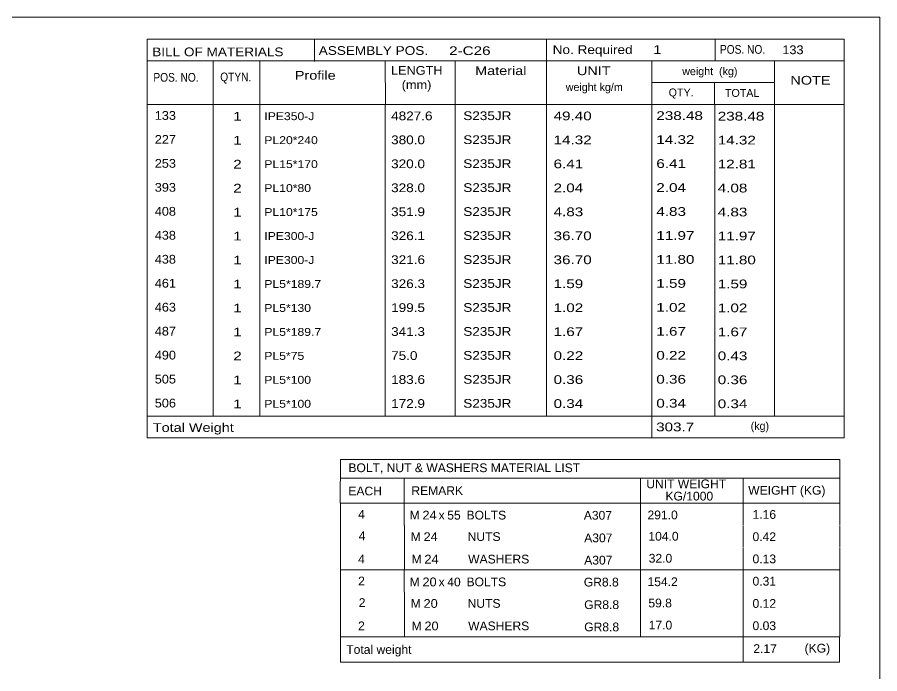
# Model space of a CAD drawing. Header units: millimetres. Extents: x 2 to 825, y 1 to 579.
# Drawn here: x 607.2 to 825, y 413.3 to 579 of the extents above; entities that cross this region are included whole.
import ezdxf

# ---------------------------------------------------------------- set-up
doc = ezdxf.new("R2010")
doc.units = ezdxf.units.MM
doc.linetypes.add('XKITLINE00', pattern=[0])
doc.layers.add('DrawingSheet', color=5, linetype='Continuous', lineweight=0)
doc.layers.add('OtherObjectType', color=7, linetype='Continuous', lineweight=0)
doc.styles.add('ARIAL_NARROW', font='ARIALN.TTF')

# ---------------------------------------------------------------- blocks, each defined once
blk = doc.blocks.new('*A110')
at = {"layer": 'DrawingSheet', "color": 5, "linetype": 'XKITLINE00', "lineweight": 0}
for p, q in [((825, 579), (5, 579)), ((825, 5), (825, 579))]:
    blk.add_line(p, q, dxfattribs=at)
blk = doc.blocks.new('*A111')
at = {"layer": 'OtherObjectType', "color": 7, "linetype": 'XKITLINE00', "lineweight": 0}
for p, q in [((688.76, 467.35), (688.75, 456.35)), ((688.76, 467.35), (814.88, 467.35)), ((814.88, 467.35), (814.88, 456.35)), ((688.75, 462.7), (814.88, 462.7)), ((704.87, 462.71), (704.87, 456.35)), ((764.57, 462.71), (764.57, 456.35)), ((790.47, 462.69), (790.47, 456.35)), ((688.76, 456.32), (688.76, 450.82)), ((688.77, 456.35), (814.88, 456.35)), ((704.92, 456.35), (704.92, 450.73)), ((764.57, 456.35), (764.57, 450.73)), ((790.5, 456.35), (790.5, 450.85)), ((814.88, 456.35), (814.88, 450.85)), ((688.79, 450.73), (688.79, 445.12)), ((704.95, 450.73), (704.95, 445.11)), ((764.57, 450.73), (764.57, 445.11)), ((790.5, 450.73), (790.5, 445.23)), ((814.88, 450.73), (814.88, 445.23)), ((688.79, 445.1), (688.79, 439.53)), ((704.95, 445.11), (704.95, 439.49)), ((764.57, 445.11), (764.57, 439.49)), ((790.5, 445.11), (790.5, 439.5)), ((814.88, 445.11), (814.88, 439.5)), ((814.88, 439.5), (688.75, 439.53)), ((688.76, 439.46), (688.76, 433.96)), ((704.92, 439.49), (704.92, 433.87)), ((764.57, 439.49), (764.57, 433.87)), ((790.5, 439.49), (790.5, 433.99)), ((814.88, 439.49), (814.88, 433.99)), ((688.79, 433.87), (688.79, 428.26)), ((704.95, 433.87), (704.95, 428.26)), ((764.57, 433.87), (764.57, 428.26)), ((790.5, 433.87), (790.5, 428.37)), ((814.88, 433.87), (814.88, 428.37)), ((688.79, 428.24), (688.79, 422.67)), ((704.95, 428.25), (704.95, 422.64)), ((764.57, 428.26), (764.57, 422.64)), ((790.5, 428.25), (790.5, 422.65)), ((814.88, 428.25), (814.88, 422.64)), ((814.88, 422.64), (688.75, 422.67)), ((688.78, 422.64), (688.78, 416.23)), ((688.85, 422.63), (814.87, 422.64)), ((790.5, 422.6), (790.5, 416.19)), ((814.87, 422.61), (814.87, 416.19)), ((688.77, 416.19), (814.87, 416.19))]:
    blk.add_line(p, q, dxfattribs=at)
at = {"layer": 'OtherObjectType', "color": 7, "style": 'ARIAL_NARROW'}
for s, width, p in [('BOLT, NUT & WASHERS MATERIAL LIST', 1.211571, (690.79, 464.19)), ('UNIT WEIGHT', 1.211571, (766.03, 460.12)), ('EACH', 1.211571, (690.78, 458.32)), ('REMARK', 1.211571, (706.7, 458.41)), ('WEIGHT (KG)', 1.211571, (791.78, 458.5)), (' KG/1000', 1.211571, (770.02, 457.03)), ('4', 1.211571, (693.26, 452.45)), ('M', 1.211571, (706.26, 452.25)), ('24', 1.275, (709.5, 452.23)), ('x', 1.211571, (713.58, 452.23)), ('55', 1.211571, (715.76, 452.22)), ('BOLTS', 1.211571, (720.63, 452.24)), ('A307', 1.211571, (750.25, 452.19)), ('291.0', 1.211571, (766.34, 452.28)), ('1.16', 1.211571, (792.87, 452.41)), ('4', 1.211571, (693.4, 447.01)), ('M', 1.211571, (706.54, 446.81)), ('24', 1.275, (709.78, 446.79)), ('NUTS', 1.211571, (720.91, 446.81)), ('104.0', 1.211571, (766.56, 446.9)), ('0.42', 1.211571, (792.87, 446.79)), ('A307', 1.211571, (750.35, 446.49)), ('4', 1.211571, (693.24, 441.14)), ('M', 1.211571, (706.76, 441.14)), ('24', 1.275, (710, 441.12)), ('WASHERS', 1.211571, (721.04, 441.13)), ('A307', 1.211571, (750.35, 440.87)), ('32.0', 1.211571, (766.64, 441.34)), ('0.13', 1.211571, (792.87, 441.18)), ('2', 1.211571, (693.26, 435.6)), ('M', 1.211571, (706.26, 435.39)), ('20', 1.275, (709.5, 435.37)), ('x', 1.211571, (713.58, 435.37)), ('40', 1.211571, (715.76, 435.36)), ('BOLTS', 1.211571, (720.63, 435.38)), ('GR8.8', 1.211571, (750.25, 435.33)), ('154.2', 1.211571, (766.34, 435.42)), ('0.31', 1.211571, (792.87, 435.56)), ('2', 1.211571, (693.4, 430.15)), ('M', 1.211571, (706.54, 429.96)), ('20', 1.275, (709.78, 429.94)), ('NUTS', 1.211571, (720.91, 429.95)), ('GR8.8', 1.211571, (750.35, 429.63)), ('59.8', 1.211571, (766.56, 430.05)), ('0.12', 1.211571, (792.87, 429.94)), ('2', 1.211571, (693.24, 424.28)), ('M', 1.211571, (706.76, 424.28)), ('20', 1.275, (710, 424.26)), ('WASHERS', 1.211571, (721.04, 424.28)), ('GR8.8', 1.211571, (750.35, 424.01)), ('17.0', 1.211571, (766.64, 424.48)), ('0.03', 1.211571, (792.87, 424.32)), ('Total weight', 1.211571, (690.26, 418.31)), ('2.17', 1.211571, (793.07, 418.54)), ('(KG)', 1.211571, (806.02, 418.64))]:
    blk.add_text(s, height=2.2, dxfattribs=dict(at, width=width)).set_placement(p)
blk = doc.blocks.new('*A116')
at = {"layer": 'OtherObjectType', "color": 7, "linetype": 'XKITLINE00', "lineweight": 0}
for p, q in [((639.98, 573.5), (815.98, 573.5)), ((639.98, 573.5), (639.98, 562.5)), ((682.26, 573.42), (682.26, 567.87)), ((740.85, 568), (740.85, 573.5)), ((783.43, 567.96), (783.43, 573.42)), ((815.98, 568), (815.98, 573.5)), ((639.98, 568), (815.98, 568)), ((656.64, 568), (656.64, 557)), ((668.4, 567.98), (668.4, 557.03)), ((700.12, 567.99), (700.13, 557)), ((717.78, 567.98), (717.78, 557)), ((740.85, 567.98), (740.85, 557)), ((767.43, 568), (767.43, 557)), ((798.42, 568), (798.42, 557)), ((815.98, 568), (815.98, 562.5)), ((639.98, 562.5), (639.98, 557)), ((767.45, 562.52), (798.45, 562.52)), ((783.28, 562.52), (783.28, 557)), ((815.98, 562.5), (815.98, 557)), ((639.98, 557), (815.98, 557)), ((639.98, 557), (639.98, 550.95)), ((656.63, 557), (656.63, 550.95)), ((668.44, 556.99), (668.44, 550.95)), ((700.12, 557), (700.11, 550.95)), ((717.79, 557), (717.79, 550.95)), ((740.87, 557), (740.87, 550.95)), ((767.44, 557), (767.44, 550.95)), ((783.33, 556.95), (783.33, 550.95)), ((798.43, 557), (798.43, 550.95)), ((815.98, 557), (815.98, 550.95)), ((639.98, 550.95), (639.98, 544.9)), ((656.63, 550.95), (656.63, 544.9)), ((668.44, 550.94), (668.44, 544.9)), ((700.12, 550.95), (700.11, 544.9)), ((717.79, 550.95), (717.79, 544.9)), ((740.87, 550.95), (740.87, 544.9)), ((767.44, 550.95), (767.44, 544.9)), ((783.33, 550.9), (783.33, 544.9)), ((798.43, 550.95), (798.43, 544.9)), ((815.98, 550.95), (815.98, 544.9)), ((639.98, 544.9), (639.98, 538.85)), ((656.63, 544.9), (656.63, 538.85)), ((668.44, 544.89), (668.44, 538.85)), ((700.12, 544.9), (700.11, 538.85)), ((717.79, 544.9), (717.79, 538.85)), ((740.87, 544.9), (740.87, 538.85)), ((767.44, 544.9), (767.44, 538.85)), ((783.33, 544.85), (783.33, 538.85)), ((798.43, 544.9), (798.43, 538.85)), ((815.98, 544.9), (815.98, 538.85)), ((639.98, 538.85), (639.98, 532.8)), ((656.63, 538.85), (656.63, 532.8)), ((668.44, 538.84), (668.44, 532.8)), ((700.12, 538.85), (700.11, 532.8)), ((717.79, 538.85), (717.79, 532.8)), ((740.87, 538.85), (740.87, 532.8)), ((767.44, 538.85), (767.44, 532.8)), ((783.33, 538.8), (783.33, 532.8)), ((798.43, 538.85), (798.43, 532.8)), ((815.98, 538.85), (815.98, 532.8)), ((639.98, 532.8), (639.98, 526.75)), ((656.63, 532.8), (656.63, 526.75)), ((668.44, 532.79), (668.44, 526.75)), ((700.12, 532.8), (700.11, 526.75)), ((717.79, 532.8), (717.79, 526.75)), ((740.87, 532.8), (740.87, 526.75)), ((767.44, 532.8), (767.44, 526.75)), ((783.33, 532.75), (783.33, 526.75)), ((798.43, 532.8), (798.43, 526.75)), ((815.98, 532.8), (815.98, 526.75)), ((639.98, 526.75), (639.98, 520.7)), ((656.63, 526.75), (656.63, 520.7)), ((668.44, 526.74), (668.44, 520.7)), ((700.12, 526.75), (700.11, 520.7)), ((717.79, 526.75), (717.79, 520.7)), ((740.87, 526.75), (740.87, 520.7)), ((767.44, 526.75), (767.44, 520.7)), ((783.33, 526.7), (783.33, 520.7)), ((798.43, 526.75), (798.43, 520.7)), ((815.98, 526.75), (815.98, 520.7)), ((639.98, 520.7), (639.98, 514.65)), ((656.63, 520.7), (656.63, 514.65)), ((668.44, 520.69), (668.44, 514.65)), ((700.12, 520.7), (700.11, 514.65)), ((717.79, 520.7), (717.79, 514.65)), ((740.87, 520.7), (740.87, 514.65)), ((767.44, 520.7), (767.44, 514.65)), ((798.43, 520.7), (798.43, 514.65)), ((815.98, 520.7), (815.98, 514.65)), ((783.33, 520.65), (783.33, 514.65)), ((639.98, 514.65), (639.98, 508.6)), ((656.63, 514.65), (656.63, 508.6)), ((668.44, 514.64), (668.44, 508.6)), ((700.12, 514.65), (700.11, 508.6)), ((717.79, 514.65), (717.79, 508.6)), ((740.87, 514.65), (740.87, 508.6)), ((767.44, 514.65), (767.44, 508.6)), ((783.33, 514.6), (783.33, 508.6)), ((798.43, 514.65), (798.43, 508.6)), ((815.98, 514.65), (815.98, 508.6)), ((639.98, 508.6), (639.98, 502.55)), ((656.63, 508.6), (656.63, 502.55)), ((668.44, 508.59), (668.44, 502.55)), ((700.12, 508.6), (700.11, 502.55)), ((717.79, 508.6), (717.79, 502.55)), ((740.87, 508.6), (740.87, 502.55)), ((767.44, 508.6), (767.44, 502.55)), ((783.33, 508.55), (783.33, 502.55)), ((798.43, 508.6), (798.43, 502.55)), ((815.98, 508.6), (815.98, 502.55)), ((639.98, 502.55), (639.98, 496.5)), ((656.63, 502.55), (656.63, 496.5)), ((668.44, 502.54), (668.44, 496.5)), ((700.12, 502.55), (700.11, 496.5)), ((717.79, 502.55), (717.79, 496.5)), ((740.87, 502.55), (740.87, 496.5)), ((767.44, 502.55), (767.44, 496.5)), ((783.33, 502.5), (783.33, 496.5)), ((798.43, 502.55), (798.43, 496.5)), ((815.98, 502.55), (815.98, 496.5)), ((639.98, 496.5), (639.98, 490.45)), ((656.63, 496.5), (656.63, 490.45)), ((668.44, 496.49), (668.44, 490.45)), ((700.12, 496.5), (700.11, 490.45)), ((717.79, 496.5), (717.79, 490.45)), ((740.87, 496.5), (740.87, 490.45)), ((767.44, 496.5), (767.44, 490.45)), ((783.33, 496.45), (783.33, 490.45)), ((798.43, 496.5), (798.43, 490.45)), ((815.98, 496.5), (815.98, 490.45)), ((639.98, 490.45), (639.98, 484.4)), ((656.63, 490.45), (656.63, 484.4)), ((668.44, 490.44), (668.44, 484.4)), ((700.12, 490.45), (700.11, 484.4)), ((717.79, 490.45), (717.79, 484.4)), ((740.87, 490.45), (740.87, 484.4)), ((767.44, 490.45), (767.44, 484.4)), ((783.33, 490.4), (783.33, 484.4)), ((798.43, 490.45), (798.43, 484.4)), ((815.98, 490.45), (815.98, 484.4)), ((639.98, 484.4), (639.98, 478.35)), ((656.63, 484.4), (656.63, 478.35)), ((668.44, 484.39), (668.44, 478.35)), ((700.12, 484.4), (700.11, 478.35)), ((717.79, 484.4), (717.79, 478.35)), ((740.87, 484.4), (740.87, 478.35)), ((767.44, 484.4), (767.44, 478.35)), ((783.33, 484.35), (783.33, 478.35)), ((798.43, 484.4), (798.43, 478.35)), ((815.98, 484.4), (815.98, 478.35)), ((639.98, 478.35), (815.98, 478.35)), ((639.98, 478.35), (639.98, 472.85)), ((767.44, 478.35), (767.44, 472.85)), ((815.98, 478.35), (815.98, 472.85)), ((639.98, 472.85), (815.98, 472.85))]:
    blk.add_line(p, q, dxfattribs=at)
at = {"layer": 'OtherObjectType', "color": 7, "style": 'ARIAL_NARROW'}
for s, height, width, p in [('BILL OF MATERIALS', 2.2, 1.36, (641.25, 569.16)), ('ASSEMBLY POS.', 2.2, 1.36, (683.3, 569.5)), ('2-C26', 2.2, 1.525501, (716.23, 569.46)), ('No. Required', 2.2, 1.36, (742.39, 569.72)), ('1', 2.2, 1.525501, (767.75, 569.72)), ('POS. NO.', 2.2, 1.02, (784.63, 569.79)), ('133', 2.2, 1.270501, (800.4, 569.69)), ('LENGTH', 2.2, 1.275, (701.54, 564.49)), ('Material', 2.2, 1.445, (722.81, 564.41)), ('UNIT', 2.2, 1.445, (748.52, 564.4)), ('weight  (kg)', 1.98, 1.19, (775.11, 564.39)), ('POS. NO.', 2.2, 1.02, (641.53, 562.74)), ('QTYN.', 2.2, 1.02, (658.42, 562.84)), ('Profile', 2.2, 1.445, (677.26, 563.25)), ('NOTE', 2.2, 1.445, (802.44, 561.99)), ('(mm)', 2.2, 1.275, (704.26, 560.86)), ('weight kg/m', 1.98, 1.19, (745.69, 560.4)), ('QTY.', 1.98, 1.19, (771.68, 559.03)), ('TOTAL', 1.98, 1.19, (785.9, 558.91)), ('133', 2.2, 1.270501, (641.89, 553.12)), ('1', 2.2, 1.525501, (661.71, 552.91)), ('IPE350-J', 1.98, 1.355501, (669.56, 553.04)), ('4827.6', 2.2, 1.355501, (701.59, 553.01)), ('S235JR', 2.2, 1.355501, (719.81, 553.05)), ('49.40', 2.2, 1.525501, (742.62, 552.99)), ('238.48', 2.2, 1.525501, (768.57, 553.07)), ('238.48', 2.2, 1.525501, (784.08, 552.94)), ('227', 2.2, 1.270501, (641.89, 547.07)), ('1', 2.2, 1.525501, (661.71, 546.86)), ('PL20*240', 1.98, 1.355501, (669.56, 546.99)), ('380.0', 2.2, 1.355501, (701.59, 546.96)), ('S235JR', 2.2, 1.355501, (719.81, 547)), ('14.32', 2.2, 1.525501, (742.62, 546.94)), ('14.32', 2.2, 1.525501, (768.57, 547.02)), ('14.32', 2.2, 1.525501, (784.08, 546.89)), ('253', 2.2, 1.270501, (641.89, 541.02)), ('2', 2.2, 1.525501, (661.71, 540.81)), ('PL15*170', 1.98, 1.355501, (669.56, 540.94)), ('320.0', 2.2, 1.355501, (701.59, 540.91)), ('S235JR', 2.2, 1.355501, (719.81, 540.95)), ('6.41', 2.2, 1.525501, (742.62, 540.89)), ('6.41', 2.2, 1.525501, (768.57, 540.97)), ('12.81', 2.2, 1.525501, (784.08, 540.84)), ('393', 2.2, 1.270501, (641.89, 534.97)), ('2', 2.2, 1.525501, (661.71, 534.76)), ('PL10*80', 1.98, 1.355501, (669.56, 534.89)), ('328.0', 2.2, 1.355501, (701.59, 534.86)), ('S235JR', 2.2, 1.355501, (719.81, 534.9)), ('2.04', 2.2, 1.525501, (742.62, 534.84)), ('2.04', 2.2, 1.525501, (768.57, 534.92)), ('4.08', 2.2, 1.525501, (784.08, 534.79)), ('408', 2.2, 1.270501, (641.89, 528.92)), ('1', 2.2, 1.525501, (661.71, 528.71)), ('PL10*175', 1.98, 1.355501, (669.56, 528.84)), ('351.9', 2.2, 1.355501, (701.59, 528.81)), ('S235JR', 2.2, 1.355501, (719.81, 528.85)), ('4.83', 2.2, 1.525501, (742.62, 528.79)), ('4.83', 2.2, 1.525501, (768.57, 528.87)), ('4.83', 2.2, 1.525501, (784.08, 528.74)), ('438', 2.2, 1.270501, (641.89, 522.87)), ('S235JR', 2.2, 1.355501, (719.81, 522.8)), ('11.97', 2.2, 1.525501, (768.57, 522.82)), ('1', 2.2, 1.525501, (661.71, 522.66)), ('IPE300-J', 1.98, 1.355501, (669.56, 522.79)), ('326.1', 2.2, 1.355501, (701.59, 522.76)), ('36.70', 2.2, 1.525501, (742.62, 522.74)), ('11.97', 2.2, 1.525501, (784.08, 522.69)), ('438', 2.2, 1.270501, (641.89, 516.82)), ('1', 2.2, 1.525501, (661.71, 516.61)), ('IPE300-J', 1.98, 1.355501, (669.56, 516.74)), ('321.6', 2.2, 1.355501, (701.59, 516.71)), ('S235JR', 2.2, 1.355501, (719.81, 516.75)), ('36.70', 2.2, 1.525501, (742.62, 516.69)), ('11.80', 2.2, 1.525501, (768.57, 516.77)), ('11.80', 2.2, 1.525501, (784.08, 516.64)), ('461', 2.2, 1.270501, (641.89, 510.77)), ('1', 2.2, 1.525501, (661.71, 510.56)), ('PL5*189.7', 1.98, 1.355501, (669.56, 510.69)), ('326.3', 2.2, 1.355501, (701.59, 510.66)), ('S235JR', 2.2, 1.355501, (719.81, 510.7)), ('1.59', 2.2, 1.525501, (742.62, 510.64)), ('1.59', 2.2, 1.525501, (768.57, 510.72)), ('1.59', 2.2, 1.525501, (784.08, 510.59)), ('463', 2.2, 1.270501, (641.89, 504.72)), ('1', 2.2, 1.525501, (661.71, 504.51)), ('PL5*130', 1.98, 1.355501, (669.56, 504.64)), ('199.5', 2.2, 1.355501, (701.59, 504.61)), ('S235JR', 2.2, 1.355501, (719.81, 504.65)), ('1.02', 2.2, 1.525501, (742.62, 504.59)), ('1.02', 2.2, 1.525501, (768.57, 504.67)), ('1.02', 2.2, 1.525501, (784.08, 504.54)), ('487', 2.2, 1.270501, (641.89, 498.67)), ('1', 2.2, 1.525501, (661.71, 498.46)), ('PL5*189.7', 1.98, 1.355501, (669.56, 498.59)), ('341.3', 2.2, 1.355501, (701.59, 498.56)), ('S235JR', 2.2, 1.355501, (719.81, 498.6)), ('1.67', 2.2, 1.525501, (742.62, 498.54)), ('1.67', 2.2, 1.525501, (768.57, 498.62)), ('1.67', 2.2, 1.525501, (784.08, 498.49)), ('490', 2.2, 1.270501, (641.89, 492.62)), ('2', 2.2, 1.525501, (661.71, 492.41)), ('PL5*75', 1.98, 1.355501, (669.56, 492.54)), ('75.0', 2.2, 1.355501, (701.59, 492.51)), ('S235JR', 2.2, 1.355501, (719.81, 492.55)), ('0.22', 2.2, 1.525501, (742.62, 492.49)), ('0.22', 2.2, 1.525501, (768.57, 492.57)), ('0.43', 2.2, 1.525501, (784.08, 492.44)), ('505', 2.2, 1.270501, (641.89, 486.57)), ('1', 2.2, 1.525501, (661.71, 486.36)), ('PL5*100', 1.98, 1.355501, (669.56, 486.49)), ('183.6', 2.2, 1.355501, (701.59, 486.46)), ('S235JR', 2.2, 1.355501, (719.81, 486.5)), ('0.36', 2.2, 1.525501, (742.62, 486.44)), ('0.36', 2.2, 1.525501, (768.57, 486.52)), ('0.36', 2.2, 1.525501, (784.08, 486.39)), ('506', 2.2, 1.270501, (641.89, 480.52)), ('1', 2.2, 1.525501, (661.71, 480.31)), ('PL5*100', 1.98, 1.355501, (669.56, 480.44)), ('172.9', 2.2, 1.355501, (701.59, 480.41)), ('S235JR', 2.2, 1.355501, (719.81, 480.45)), ('0.34', 2.2, 1.525501, (742.62, 480.39)), ('0.34', 2.2, 1.525501, (768.57, 480.47)), ('0.34', 2.2, 1.525501, (784.08, 480.34)), ('Total Weight', 2.2, 1.445, (641.4, 474.34)), ('303.7', 2.2, 1.525501, (768.52, 474.49)), ('(kg)', 1.98, 1.19, (792.4, 474.86))]:
    blk.add_text(s, height=height, dxfattribs=dict(at, width=width)).set_placement(p)

msp = doc.modelspace()

# ---------------------------------------------------------------- block references
at = {"lineweight": 0}
for name in ['*A110', '*A116', '*A111']:
    msp.add_blockref(name, (0, 0), dxfattribs=at)

doc.saveas('drawing.dxf')
